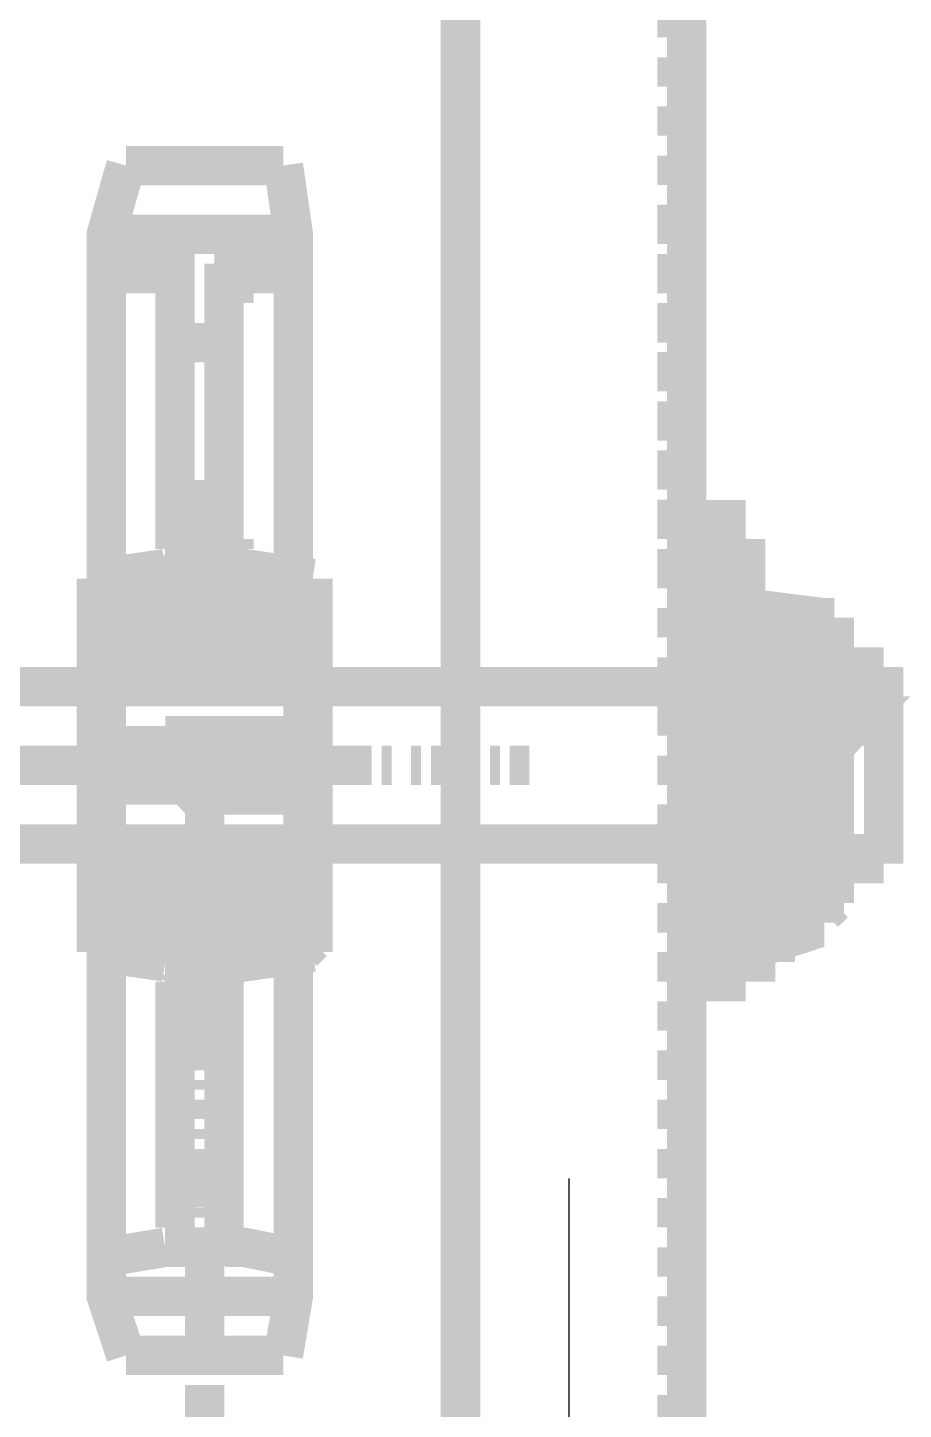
# Model space of a CAD drawing. Extents: x 0.4 to 11.4, y 0.4 to 16.2.
# Drawn here: x 3.2595 to 3.4078, y 8.767 to 9.0011 of the extents above; entities that cross this region are included whole.
import ezdxf

# ---------------------------------------------------------------- set-up
doc = ezdxf.new("R2010")
doc.units = 0
doc.header["$MEASUREMENT"] = 0

msp = doc.modelspace()

# ---------------------------------------------------------------- linework, layer by layer
at = {"color": 0, "const_width": 0.00667}
for points in [[(3.33279, 8.70942), (3.33279, 10.3578)], [(3.3711, 8.70443), (3.3711, 10.3578)], [(3.36947, 8.99946), (3.36947, 9.00444)], [(3.36947, 8.9911), (3.36947, 8.9961)], [(3.36947, 8.98281), (3.36947, 8.98779)], [(3.36947, 8.97444), (3.36947, 8.97944)], [(3.27279, 8.9661), (3.2761, 8.97775), (3.27279, 8.9661), (3.27279, 8.90776)], [(3.30279, 8.97775), (3.2761, 8.97775)], [(3.30279, 8.97775), (3.2761, 8.97775)], [(3.30279, 8.97775), (3.30447, 8.9661)], [(3.30279, 8.97775), (3.30447, 8.9661), (3.30447, 8.90776), (3.30447, 8.9661)], [(3.36947, 8.96446), (3.36947, 8.97114)], [(3.30447, 8.9661), (3.27279, 8.9661)], [(3.30447, 8.9661), (3.27279, 8.9661)], [(3.30447, 8.9661), (3.30447, 8.90776)], [(3.36947, 8.95611), (3.36947, 8.96278)], [(3.27279, 8.95942), (3.28276, 8.95942)], [(3.27279, 8.95942), (3.28276, 8.95942)], [(3.28276, 8.95942), (3.28444, 8.95942), (3.28444, 8.95779), (3.28444, 8.95611)], [(3.28276, 8.95942), (3.28444, 8.95942), (3.28444, 8.95779), (3.28444, 8.95611)], [(3.30447, 8.95942), (3.29611, 8.95942), (3.29443, 8.95942), (3.29443, 8.95779), (3.29275, 8.95779), (3.29275, 8.95611)], [(3.30447, 8.95942), (3.29611, 8.95942), (3.29443, 8.95942), (3.29443, 8.95779), (3.29275, 8.95779), (3.29275, 8.95611)], [(3.28444, 8.95611), (3.28444, 8.91276)], [(3.28444, 8.95611), (3.28444, 8.91276)], [(3.29275, 8.91276), (3.29275, 8.95611)], [(3.29275, 8.91276), (3.29275, 8.95611)], [(3.36947, 8.94775), (3.36947, 8.95443)], [(3.29275, 8.94943), (3.29275, 8.94775), (3.29113, 8.94775), (3.28944, 8.94775), (3.28776, 8.94775), (3.28614, 8.94775), (3.28444, 8.94943)], [(3.29275, 8.94943), (3.29275, 8.94775), (3.29113, 8.94775), (3.28944, 8.94775), (3.28776, 8.94775), (3.28614, 8.94775), (3.28444, 8.94943)], [(3.36947, 8.93946), (3.36947, 8.94612)], [(3.36947, 8.9311), (3.36947, 8.93778)], [(3.36947, 8.92279), (3.36947, 8.92947)], [(3.29275, 8.91943), (3.29275, 8.92111), (3.29113, 8.92111), (3.28944, 8.92111), (3.28776, 8.92111), (3.28614, 8.92111), (3.28444, 8.91943)], [(3.29275, 8.91943), (3.29275, 8.92111), (3.29113, 8.92111), (3.28944, 8.92111), (3.28776, 8.92111), (3.28614, 8.92111), (3.28444, 8.91943)], [(3.28776, 8.92111), (3.28444, 8.91943)], [(3.29113, 8.92111), (3.28444, 8.91444)], [(3.36947, 8.91444), (3.36947, 8.92111)], [(3.29275, 8.91775), (3.27111, 8.89442)], [(3.37776, 8.91276), (3.37776, 8.91775), (3.37278, 8.91775), (3.37278, 8.91276)], [(3.37944, 8.83946), (3.37278, 8.83946), (3.37278, 8.91444), (3.37944, 8.91444)], [(3.37944, 8.91444), (3.38112, 8.91444)], [(3.37944, 8.91444), (3.37944, 8.83946)], [(3.38112, 8.83946), (3.38112, 8.91444)], [(3.29275, 8.91276), (3.27111, 8.89111)], [(3.28276, 8.90944), (3.28444, 8.90944), (3.28444, 8.91114), (3.28444, 8.91276)], [(3.28276, 8.90944), (3.28444, 8.90944), (3.28444, 8.91114), (3.28444, 8.91276)], [(3.29275, 8.91276), (3.29275, 8.91114), (3.29443, 8.91114), (3.29443, 8.90944), (3.29611, 8.90944), (3.30778, 8.90776)], [(3.29275, 8.91276), (3.29275, 8.91114), (3.29443, 8.91114), (3.29443, 8.90944), (3.29611, 8.90944), (3.30778, 8.90776), (3.29611, 8.90944)], [(3.36947, 8.90608), (3.36947, 8.91276)], [(3.37278, 8.91276), (3.37776, 8.91276)], [(3.37278, 8.91114), (3.38112, 8.91114)], [(3.27111, 8.90776), (3.28276, 8.90944), (3.27279, 8.90776)], [(3.27946, 8.90944), (3.27111, 8.89947)], [(3.29443, 8.90944), (3.2761, 8.89111)], [(3.29943, 8.90944), (3.28108, 8.89111)], [(3.30279, 8.90944), (3.28614, 8.89111)], [(3.37278, 8.90944), (3.37446, 8.90944)], [(3.37446, 8.90278), (3.37446, 8.90944)], [(3.27111, 8.89779), (3.27111, 8.90776)], [(3.27447, 8.90776), (3.27111, 8.90446)], [(3.30778, 8.90776), (3.29113, 8.89111)], [(3.30778, 8.89779), (3.30778, 8.90776)], [(3.30778, 8.89779), (3.30778, 8.90776)], [(3.37278, 8.84446), (3.37278, 8.90776)], [(3.37278, 8.84446), (3.37776, 8.84446), (3.37776, 8.90776), (3.37278, 8.90776)], [(3.3711, 8.90608), (3.37278, 8.90608)], [(3.37446, 8.90608), (3.37608, 8.90608)], [(3.37446, 8.90608), (3.37608, 8.90608), (3.37776, 8.90608), (3.37944, 8.90608), (3.38112, 8.90608), (3.38444, 8.90608)], [(3.37608, 8.90608), (3.37608, 8.89947)], [(3.37944, 8.90608), (3.38112, 8.90608)], [(3.30778, 8.90278), (3.29443, 8.89111)], [(3.36947, 8.89779), (3.36947, 8.90278)], [(3.38112, 8.90278), (3.37944, 8.90278)], [(3.38112, 8.90278), (3.39442, 8.9011)], [(3.30778, 8.89947), (3.29943, 8.89111)], [(3.38112, 8.9011), (3.37278, 8.9011)], [(3.37446, 8.89442), (3.37446, 8.9011)], [(3.37608, 8.9011), (3.38112, 8.89947), (3.38612, 8.9011)], [(3.38112, 8.9011), (3.37944, 8.9011)], [(3.38112, 8.89947), (3.38276, 8.89947)], [(3.38112, 8.89947), (3.38112, 8.89442)], [(3.38276, 8.89947), (3.38612, 8.9011)], [(3.38276, 8.89947), (3.38276, 8.89442)], [(3.38781, 8.89947), (3.38781, 8.89779), (3.38781, 8.89611), (3.38781, 8.89442), (3.38781, 8.89279)], [(3.38943, 8.9011), (3.39279, 8.89947)], [(3.38943, 8.9011), (3.39279, 8.89947)], [(3.39279, 8.89947), (3.39442, 8.89947), (3.39442, 8.9011)], [(3.39279, 8.89279), (3.39279, 8.89947)], [(3.39279, 8.89947), (3.39279, 8.89442)], [(3.39279, 8.89947), (3.39279, 8.89442)], [(3.39442, 8.9011), (3.39611, 8.9011)], [(3.39442, 8.9011), (3.39442, 8.89779)], [(3.39442, 8.9011), (3.39611, 8.9011)], [(3.39442, 8.9011), (3.39442, 8.85113)], [(3.39442, 8.89947), (3.39442, 8.89279)], [(3.39611, 8.9011), (3.39611, 8.85275)], [(3.27111, 8.84446), (3.27111, 8.85612), (3.27111, 8.89779)], [(3.30778, 8.84446), (3.30778, 8.85612), (3.30778, 8.89779)], [(3.38612, 8.89279), (3.38444, 8.89279), (3.38444, 8.89442), (3.38444, 8.89611), (3.38444, 8.89779), (3.38612, 8.89779)], [(3.38444, 8.89611), (3.38444, 8.89779), (3.38612, 8.89779), (3.38781, 8.89779), (3.38943, 8.89779), (3.39111, 8.89779), (3.39111, 8.89611), (3.39279, 8.89611)], [(3.38781, 8.89779), (3.38943, 8.89779), (3.39111, 8.89779), (3.39111, 8.89611), (3.39111, 8.89442)], [(3.37608, 8.89611), (3.37608, 8.89111)], [(3.38112, 8.89611), (3.38276, 8.89611)], [(3.38276, 8.89611), (3.38444, 8.89611)], [(3.38276, 8.89611), (3.38276, 8.89111)], [(3.38276, 8.89611), (3.38276, 8.89111)], [(3.38444, 8.89611), (3.38444, 8.89111)], [(3.39111, 8.89611), (3.39111, 8.89111)], [(3.39279, 8.89611), (3.39279, 8.89111)], [(3.39279, 8.89611), (3.39279, 8.89111)], [(3.30778, 8.89442), (3.30447, 8.89111)], [(3.36947, 8.88943), (3.36947, 8.89442)], [(3.37446, 8.88613), (3.37446, 8.89279)], [(3.37776, 8.89279), (3.37776, 8.89279), (3.38112, 8.89279)], [(3.37776, 8.89279), (3.37776, 8.88613)], [(3.37776, 8.89279), (3.37776, 8.88613)], [(3.38112, 8.89442), (3.38276, 8.89442)], [(3.38112, 8.88613), (3.38112, 8.89279)], [(3.38112, 8.89279), (3.38112, 8.88613)], [(3.38112, 8.89279), (3.38112, 8.88613)], [(3.38276, 8.89279), (3.38444, 8.89279), (3.38612, 8.89279), (3.38781, 8.89111), (3.38943, 8.89279), (3.39111, 8.89279)], [(3.38276, 8.89279), (3.38276, 8.88613)], [(3.38612, 8.88943), (3.38444, 8.88943), (3.38444, 8.89111), (3.38444, 8.89279), (3.38444, 8.89442), (3.38612, 8.89442)], [(3.38444, 8.89442), (3.38612, 8.89442), (3.38781, 8.89442), (3.38943, 8.89442), (3.39111, 8.89442)], [(3.38444, 8.89279), (3.38444, 8.88613)], [(3.38781, 8.89442), (3.38943, 8.89442), (3.39111, 8.89279), (3.39111, 8.89111)], [(3.38781, 8.89442), (3.38781, 8.89279)], [(3.39111, 8.89442), (3.39111, 8.89279), (3.38943, 8.89279), (3.38781, 8.89111)], [(3.39111, 8.89279), (3.39279, 8.89279)], [(3.39111, 8.89279), (3.39111, 8.88613)], [(3.39279, 8.89279), (3.39611, 8.89279)], [(3.39279, 8.89279), (3.39279, 8.88613)], [(3.39279, 8.89279), (3.39279, 8.88613)], [(3.39442, 8.89442), (3.39442, 8.88943)], [(3.39611, 8.89279), (3.40446, 8.89279)], [(3.40446, 8.85943), (3.40446, 8.89279), (3.40446, 8.86111)], [(3.27279, 8.89111), (3.27111, 8.89111), (3.27111, 8.86279), (3.27279, 8.86279)], [(3.30778, 8.89111), (3.27111, 8.89111)], [(3.27279, 8.89111), (3.3061, 8.89111), (3.30778, 8.89111), (3.30778, 8.86279), (3.3061, 8.86279), (3.27279, 8.86279)], [(3.27279, 8.89111), (3.27279, 8.86279)], [(3.3061, 8.89111), (3.3061, 8.86279)], [(3.37776, 8.88943), (3.37776, 8.89111)], [(3.38112, 8.89111), (3.37944, 8.89111)], [(3.38444, 8.89111), (3.38612, 8.89111), (3.38781, 8.89111), (3.38943, 8.89111), (3.39111, 8.89111)], [(3.39111, 8.89111), (3.39111, 8.88943), (3.38943, 8.88943), (3.38943, 8.88781), (3.38781, 8.88781)], [(3.38781, 8.89111), (3.38781, 8.88943)], [(3.40446, 8.89111), (3.40446, 8.88943)], [(3.38276, 8.88943), (3.19613, 8.88943)], [(3.37608, 8.88781), (3.37608, 8.88276)], [(3.37776, 8.88943), (3.37776, 8.88613)], [(3.38276, 8.88781), (3.38276, 8.88276)], [(3.38276, 8.88781), (3.38276, 8.88276)], [(3.38444, 8.88781), (3.38444, 8.88276)], [(3.39111, 8.88781), (3.39111, 8.88276)], [(3.39279, 8.88276), (3.39279, 8.88943)], [(3.39279, 8.88781), (3.39279, 8.88276)], [(3.39279, 8.88781), (3.39279, 8.88276)], [(3.39442, 8.88943), (3.39442, 8.88276)], [(3.40446, 8.88943), (3.40446, 8.88613)], [(3.36947, 8.88112), (3.36947, 8.88613)], [(3.38781, 8.88613), (3.38943, 8.88613), (3.38943, 8.88444), (3.39111, 8.88444), (3.39111, 8.88276)], [(3.38781, 8.88613), (3.38781, 8.88444)], [(3.39442, 8.88613), (3.39442, 8.88276)], [(3.39947, 8.88276), (3.39947, 8.88444), (3.39947, 8.88444), (3.39947, 8.88613)], [(3.4011, 8.88444), (3.4011, 8.88613)], [(3.37446, 8.87776), (3.37446, 8.88444)], [(3.37776, 8.88444), (3.37776, 8.87776)], [(3.37776, 8.88444), (3.37776, 8.87776)], [(3.37776, 8.88444), (3.37776, 8.87776)], [(3.38112, 8.87776), (3.38112, 8.88444)], [(3.38112, 8.88444), (3.38112, 8.87776)], [(3.38112, 8.88444), (3.38112, 8.87776)], [(3.38276, 8.88444), (3.38276, 8.87776)], [(3.38612, 8.87944), (3.38444, 8.88112), (3.38444, 8.88276), (3.38444, 8.88444), (3.38612, 8.88444)], [(3.38444, 8.88444), (3.38444, 8.87776)], [(3.39111, 8.88444), (3.39111, 8.87776)], [(3.39279, 8.88444), (3.39279, 8.87776)], [(3.39279, 8.88444), (3.39279, 8.87776)], [(3.40446, 8.88444), (3.40446, 8.87776)], [(3.29779, 8.8711), (3.28944, 8.8711), (3.28776, 8.8711), (3.28614, 8.87278), (3.28444, 8.87446), (3.28444, 8.87608), (3.28444, 8.87776), (3.28444, 8.87944), (3.28614, 8.87944), (3.28614, 8.88112), (3.28776, 8.88112), (3.28944, 8.88112), (3.29779, 8.88112)], [(3.29779, 8.8711), (3.29943, 8.8711), (3.29943, 8.87278), (3.30111, 8.87278), (3.30111, 8.87446), (3.30279, 8.87446), (3.30279, 8.87608), (3.30279, 8.87776), (3.30111, 8.87944), (3.30111, 8.88112), (3.29943, 8.88112), (3.29779, 8.88112)], [(3.38444, 8.88276), (3.38612, 8.88276), (3.38781, 8.88276), (3.38943, 8.88276), (3.39111, 8.88276)], [(3.38781, 8.87776), (3.38781, 8.88276), (3.39611, 8.88276)], [(3.39111, 8.88276), (3.39111, 8.88112), (3.38943, 8.87944), (3.38781, 8.87944)], [(3.38781, 8.88276), (3.38781, 8.88112)], [(3.27111, 8.87944), (3.30778, 8.87944)], [(3.37608, 8.87944), (3.37608, 8.87446)], [(3.38276, 8.87944), (3.38276, 8.87446)], [(3.38276, 8.87944), (3.38276, 8.87446)], [(3.38444, 8.87944), (3.38444, 8.87446)], [(3.39111, 8.87944), (3.39111, 8.87446)], [(3.39279, 8.87944), (3.39279, 8.87446)], [(3.39279, 8.87944), (3.39279, 8.87446)], [(3.25776, 8.87608), (3.25944, 8.87608), (3.26112, 8.87608), (3.26281, 8.87608), (3.26443, 8.87608), (3.26611, 8.87608)], [(3.27111, 8.87608), (3.26779, 8.87608), (3.26611, 8.87608), (3.26281, 8.87608)], [(3.26779, 8.87608), (3.26942, 8.87608)], [(3.27447, 8.87608), (3.27279, 8.87608)], [(3.28444, 8.87608), (3.28108, 8.87608), (3.27946, 8.87608), (3.2761, 8.87608)], [(3.28776, 8.87608), (3.28614, 8.87608)], [(3.29779, 8.87608), (3.29443, 8.87608), (3.29275, 8.87608), (3.28944, 8.87608)], [(3.28944, 8.87446), (3.28944, 8.87608)], [(3.30111, 8.87608), (3.29943, 8.87608)], [(3.30946, 8.87608), (3.30778, 8.87608), (3.3061, 8.87608), (3.30279, 8.87608)], [(3.31776, 8.87608), (3.31614, 8.87608), (3.31446, 8.87608), (3.31278, 8.87608), (3.31108, 8.87608), (3.30778, 8.87608)], [(3.31446, 8.87608), (3.31108, 8.87608)], [(3.32113, 8.87608), (3.31944, 8.87608)], [(3.32611, 8.87608), (3.32443, 8.87608)], [(3.3361, 8.87608), (3.33442, 8.87608), (3.33279, 8.87608), (3.33111, 8.87608), (3.32943, 8.87608), (3.32781, 8.87608)], [(3.33946, 8.87608), (3.33778, 8.87608)], [(3.34446, 8.87608), (3.34278, 8.87608), (3.3411, 8.87608)], [(3.36947, 8.87278), (3.36947, 8.87776)], [(3.37446, 8.86947), (3.37446, 8.87446)], [(3.37776, 8.87446), (3.37776, 8.86947)], [(3.37776, 8.87446), (3.37776, 8.86947)], [(3.37776, 8.87446), (3.37776, 8.86947)], [(3.38112, 8.86947), (3.38112, 8.87446)], [(3.38112, 8.87446), (3.38112, 8.86947)], [(3.38112, 8.87446), (3.38112, 8.86947)], [(3.38276, 8.87446), (3.38276, 8.86947)], [(3.38444, 8.87446), (3.38444, 8.86947)], [(3.38781, 8.86947), (3.38781, 8.87446)], [(3.38781, 8.87446), (3.38943, 8.87446), (3.38943, 8.87278), (3.39111, 8.87278), (3.39111, 8.8711)], [(3.38781, 8.87446), (3.38781, 8.87278), (3.38781, 8.8711), (3.38781, 8.86947)], [(3.39111, 8.87446), (3.39111, 8.86947)], [(3.39279, 8.87446), (3.39279, 8.86947)], [(3.39279, 8.87446), (3.39279, 8.86947)], [(3.40446, 8.87446), (3.40446, 8.86947)], [(3.27111, 8.87278), (3.30778, 8.87278)], [(3.28944, 8.86442), (3.28944, 8.86778), (3.28944, 8.86947), (3.28944, 8.87278)], [(3.38612, 8.86778), (3.38444, 8.86947), (3.38444, 8.8711), (3.38444, 8.87278), (3.38612, 8.87278)], [(3.36947, 8.86442), (3.36947, 8.86947)], [(3.37608, 8.8711), (3.37608, 8.8661)], [(3.38276, 8.8711), (3.38276, 8.8661)], [(3.38276, 8.8711), (3.38276, 8.8661)], [(3.38444, 8.8711), (3.38612, 8.8711), (3.38781, 8.8711), (3.38943, 8.8711), (3.39111, 8.8711)], [(3.38444, 8.8711), (3.38444, 8.8661)], [(3.39111, 8.8711), (3.39111, 8.86947), (3.38943, 8.86778), (3.38781, 8.86778)], [(3.38781, 8.86947), (3.39611, 8.86947)], [(3.39111, 8.8711), (3.39111, 8.8661)], [(3.39279, 8.8711), (3.39279, 8.8661)], [(3.39279, 8.8711), (3.39279, 8.8661)], [(3.39279, 8.86279), (3.39279, 8.86947)], [(3.39442, 8.86947), (3.39442, 8.86279)], [(3.39442, 8.86947), (3.39442, 8.86778)], [(3.37446, 8.86111), (3.37446, 8.8661)], [(3.37776, 8.8661), (3.37776, 8.85943)], [(3.37776, 8.8661), (3.37776, 8.86111)], [(3.37776, 8.8661), (3.37776, 8.86279)], [(3.38112, 8.86111), (3.38112, 8.8661)], [(3.38112, 8.8661), (3.38112, 8.86111)], [(3.38112, 8.8661), (3.38112, 8.86111)], [(3.38276, 8.8661), (3.38276, 8.86111)], [(3.38444, 8.8661), (3.38444, 8.85943)], [(3.38612, 8.85943), (3.38444, 8.85943), (3.38444, 8.86111), (3.38444, 8.86279), (3.38444, 8.86442), (3.38612, 8.86442)], [(3.38781, 8.86442), (3.38943, 8.86442), (3.39111, 8.86279), (3.39111, 8.86111)], [(3.38781, 8.86442), (3.38781, 8.86279)], [(3.39111, 8.8661), (3.39111, 8.85943)], [(3.39279, 8.8661), (3.39279, 8.86111)], [(3.39279, 8.8661), (3.39279, 8.86111)], [(3.39442, 8.86442), (3.39442, 8.85943)], [(3.40446, 8.8661), (3.40446, 8.86279)], [(3.38276, 8.86279), (3.19613, 8.86279)], [(3.27111, 8.86279), (3.30778, 8.86279)], [(3.27111, 8.86279), (3.27111, 8.86111)], [(3.2761, 8.86279), (3.27111, 8.85612)], [(3.28108, 8.86279), (3.27111, 8.85275)], [(3.28444, 8.86279), (3.27111, 8.84776)], [(3.28944, 8.86279), (3.27279, 8.84446)], [(3.29443, 8.86279), (3.27778, 8.84446)], [(3.29943, 8.86279), (3.28108, 8.84446)], [(3.30447, 8.86279), (3.28444, 8.84278)], [(3.28944, 8.86111), (3.28944, 8.86279)], [(3.37608, 8.86279), (3.37608, 8.85781)], [(3.38112, 8.86279), (3.37944, 8.86279)], [(3.38276, 8.86279), (3.38276, 8.85612)], [(3.38276, 8.86279), (3.38276, 8.85612)], [(3.38444, 8.86279), (3.38444, 8.85612)], [(3.39111, 8.86279), (3.39111, 8.85612)], [(3.39279, 8.86279), (3.39279, 8.85612)], [(3.39279, 8.86279), (3.39279, 8.85612)], [(3.30778, 8.86111), (3.28444, 8.83778)], [(3.36947, 8.85612), (3.36947, 8.86111)], [(3.37776, 8.85943), (3.37776, 8.86111)], [(3.38444, 8.86111), (3.38612, 8.86111), (3.38781, 8.86111), (3.38943, 8.86111), (3.39111, 8.86111)], [(3.38612, 8.85612), (3.38444, 8.85612), (3.38444, 8.85781), (3.38444, 8.85943), (3.38612, 8.86111)], [(3.38444, 8.85943), (3.38612, 8.86111), (3.38781, 8.86111), (3.38943, 8.86111), (3.39111, 8.85943), (3.39279, 8.85943)], [(3.39111, 8.86111), (3.39111, 8.85943), (3.38943, 8.85943), (3.38943, 8.85781), (3.38781, 8.85781)], [(3.38781, 8.86111), (3.38781, 8.85943), (3.38781, 8.85781)], [(3.38781, 8.86111), (3.38943, 8.86111), (3.39111, 8.85943), (3.39111, 8.85781)], [(3.38781, 8.86111), (3.38781, 8.85943), (3.38781, 8.85781)], [(3.39279, 8.85275), (3.39279, 8.86111)], [(3.39442, 8.86111), (3.39442, 8.85275)], [(3.40278, 8.85943), (3.40278, 8.85943), (3.40278, 8.85943), (3.40278, 8.85943), (3.40278, 8.85943), (3.40278, 8.85943), (3.40278, 8.85943), (3.40278, 8.85943), (3.40278, 8.85943), (3.40278, 8.85943), (3.40278, 8.85943), (3.40278, 8.85943), (3.40278, 8.85943), (3.40278, 8.85943), (3.40278, 8.85943), (3.40278, 8.85943), (3.40278, 8.85943), (3.40278, 8.85943), (3.40278, 8.85943), (3.40278, 8.85943), (3.40278, 8.85943), (3.40278, 8.85943), (3.40278, 8.85943), (3.40278, 8.85943), (3.40278, 8.85943), (3.40278, 8.85943), (3.40278, 8.85943), (3.40278, 8.85943), (3.40278, 8.85943), (3.40278, 8.85943), (3.40278, 8.85943), (3.40278, 8.85943), (3.40278, 8.85943), (3.40278, 8.85943), (3.40278, 8.85943), (3.4011, 8.85943), (3.4011, 8.85943), (3.4011, 8.85943), (3.4011, 8.85943), (3.4011, 8.85943), (3.4011, 8.85943), (3.4011, 8.85943), (3.4011, 8.85943), (3.4011, 8.85943), (3.4011, 8.85943), (3.4011, 8.85943), (3.4011, 8.85943), (3.4011, 8.85943), (3.4011, 8.85943), (3.4011, 8.86111), (3.4011, 8.86111), (3.4011, 8.86111), (3.4011, 8.86111), (3.4011, 8.86111), (3.4011, 8.86111), (3.4011, 8.86111), (3.4011, 8.86111), (3.4011, 8.86111), (3.4011, 8.86111), (3.4011, 8.86111), (3.4011, 8.86111), (3.4011, 8.86111), (3.4011, 8.86111), (3.39947, 8.86111), (3.39947, 8.86111), (3.39947, 8.86111), (3.39947, 8.86111), (3.39947, 8.86111), (3.39947, 8.86111), (3.39947, 8.86111), (3.39947, 8.86111), (3.39947, 8.86111), (3.39947, 8.86111), (3.39947, 8.86111), (3.39947, 8.86111), (3.39947, 8.86111), (3.39947, 8.86111), (3.39947, 8.86111), (3.39947, 8.86111), (3.39947, 8.86111), (3.39947, 8.86111), (3.39947, 8.86111), (3.39947, 8.85943), (3.39947, 8.85943), (3.39947, 8.85943), (3.39947, 8.85943), (3.39947, 8.85943), (3.39947, 8.85943), (3.39947, 8.85943), (3.39947, 8.85943), (3.39947, 8.85943), (3.39779, 8.85943), (3.39779, 8.85943), (3.39779, 8.85943), (3.39779, 8.85943), (3.39779, 8.85943), (3.39779, 8.85943), (3.39779, 8.85943), (3.39779, 8.85943), (3.39779, 8.85943), (3.39779, 8.85943), (3.39779, 8.85943), (3.39779, 8.85943), (3.39779, 8.85943), (3.39779, 8.85943), (3.39779, 8.85943), (3.39779, 8.85943), (3.39779, 8.85943), (3.39779, 8.85943), (3.39779, 8.85943), (3.39779, 8.85943), (3.39779, 8.85943), (3.39779, 8.85943), (3.39779, 8.85943), (3.39779, 8.85943), (3.39779, 8.85943), (3.39779, 8.85943), (3.39779, 8.85943), (3.39779, 8.85943), (3.39779, 8.85943), (3.39779, 8.85943), (3.39779, 8.85943), (3.39779, 8.85943), (3.39779, 8.85943), (3.39779, 8.85943), (3.39779, 8.85943), (3.39779, 8.85943), (3.39779, 8.85943), (3.39779, 8.85943), (3.39779, 8.85943), (3.39779, 8.85943)], [(3.39947, 8.86111), (3.39947, 8.85943)], [(3.39947, 8.86111), (3.39947, 8.86111), (3.39947, 8.86111), (3.39947, 8.86111), (3.39947, 8.86111), (3.4011, 8.86111), (3.4011, 8.86111), (3.4011, 8.86111), (3.4011, 8.86111), (3.4011, 8.86111), (3.4011, 8.86111), (3.4011, 8.86111), (3.4011, 8.86111), (3.4011, 8.86111), (3.4011, 8.86111), (3.4011, 8.86111), (3.4011, 8.86111), (3.4011, 8.86111), (3.4011, 8.86111), (3.4011, 8.86111), (3.4011, 8.86111), (3.4011, 8.86111), (3.4011, 8.86111), (3.4011, 8.86111), (3.4011, 8.86111), (3.4011, 8.86111), (3.4011, 8.86111), (3.4011, 8.86111), (3.4011, 8.86111), (3.4011, 8.86111), (3.4011, 8.86111), (3.4011, 8.86111), (3.4011, 8.86111), (3.4011, 8.86111), (3.4011, 8.86111), (3.4011, 8.86111), (3.4011, 8.85943), (3.4011, 8.85943), (3.4011, 8.85943), (3.4011, 8.85943), (3.4011, 8.85943), (3.4011, 8.85943), (3.4011, 8.85943), (3.4011, 8.85943), (3.4011, 8.85943), (3.4011, 8.85943), (3.4011, 8.85943), (3.4011, 8.85943), (3.4011, 8.85943), (3.4011, 8.85943), (3.4011, 8.85943), (3.4011, 8.85943), (3.4011, 8.85943), (3.4011, 8.85943), (3.4011, 8.85943), (3.4011, 8.85943), (3.4011, 8.85943), (3.4011, 8.85943), (3.4011, 8.85943), (3.4011, 8.85943), (3.4011, 8.85943), (3.4011, 8.85943), (3.40278, 8.85943), (3.40278, 8.85943), (3.40278, 8.85943), (3.40278, 8.85943), (3.40278, 8.85943), (3.40278, 8.85943), (3.40278, 8.85943), (3.40278, 8.85943), (3.40278, 8.85943), (3.40278, 8.85943), (3.40278, 8.85943), (3.40278, 8.85943), (3.40278, 8.85943), (3.40278, 8.85943), (3.40278, 8.85943), (3.40278, 8.85943), (3.40278, 8.85943), (3.40278, 8.85943), (3.40278, 8.85943), (3.40278, 8.85943), (3.40278, 8.85943), (3.40278, 8.85943), (3.40278, 8.85943), (3.40278, 8.85943), (3.40278, 8.85943), (3.40278, 8.85943), (3.40278, 8.85943), (3.40278, 8.85943), (3.40278, 8.85943), (3.40278, 8.85943), (3.40278, 8.85943), (3.40278, 8.85943), (3.40278, 8.85943), (3.40278, 8.85943), (3.40278, 8.85943), (3.40278, 8.85943), (3.40278, 8.85943), (3.40278, 8.85943), (3.40278, 8.85943), (3.40278, 8.85943), (3.40278, 8.85943), (3.40278, 8.85943), (3.40278, 8.85943), (3.40278, 8.85943), (3.40278, 8.85943), (3.40278, 8.85943), (3.40278, 8.85943), (3.40278, 8.85943), (3.40278, 8.85943), (3.40278, 8.85943), (3.40278, 8.85943), (3.40278, 8.85943), (3.40278, 8.85943), (3.40278, 8.85943), (3.40278, 8.85943), (3.40278, 8.85943), (3.40278, 8.85943), (3.40278, 8.85943), (3.40278, 8.85943), (3.40278, 8.85943), (3.40278, 8.85943), (3.40278, 8.85943), (3.40278, 8.85943), (3.40278, 8.85943), (3.40278, 8.85943), (3.40278, 8.85943), (3.40278, 8.85943), (3.40278, 8.85943), (3.40278, 8.85943)], [(3.40446, 8.86111), (3.40446, 8.85943)], [(3.28944, 8.85113), (3.28944, 8.85444), (3.28944, 8.85612), (3.28944, 8.85943)], [(3.37446, 8.85275), (3.37446, 8.85781)], [(3.38112, 8.85943), (3.37776, 8.85943)], [(3.38276, 8.85781), (3.38112, 8.85943)], [(3.38112, 8.85275), (3.38112, 8.85781)], [(3.38112, 8.85781), (3.38112, 8.85275)], [(3.38112, 8.85781), (3.38112, 8.85444)], [(3.38444, 8.85943), (3.38276, 8.85943)], [(3.38276, 8.85781), (3.38276, 8.85275)], [(3.38444, 8.85781), (3.38612, 8.85781), (3.38781, 8.85781), (3.38943, 8.85781), (3.39111, 8.85781)], [(3.39111, 8.85781), (3.39111, 8.85612), (3.38943, 8.85612), (3.38943, 8.85444), (3.38781, 8.85444)], [(3.39279, 8.85943), (3.39279, 8.85781)], [(3.39611, 8.85943), (3.39279, 8.85943)], [(3.39279, 8.85781), (3.39279, 8.85444)], [(3.39279, 8.85781), (3.39279, 8.85275)], [(3.39779, 8.85943), (3.39611, 8.85943)], [(3.40278, 8.85943), (3.39779, 8.85943)], [(3.4011, 8.85943), (3.39947, 8.85943)], [(3.39947, 8.85943), (3.39947, 8.85943), (3.4011, 8.85943)], [(3.40446, 8.85943), (3.40278, 8.85943)], [(3.30778, 8.85612), (3.29443, 8.84278)], [(3.38276, 8.85612), (3.38112, 8.85612)], [(3.39111, 8.85612), (3.38943, 8.85612), (3.38943, 8.85444), (3.38781, 8.85444), (3.38612, 8.85444), (3.38612, 8.85612), (3.38444, 8.85612), (3.38276, 8.85612)], [(3.38781, 8.85612), (3.38781, 8.85444)], [(3.39279, 8.85612), (3.39111, 8.85612)], [(3.39442, 8.85612), (3.39442, 8.85275)], [(3.36947, 8.84776), (3.36947, 8.85275)], [(3.37278, 8.85275), (3.38112, 8.85275)], [(3.37608, 8.85444), (3.37608, 8.84776)], [(3.38112, 8.85275), (3.37608, 8.85275)], [(3.38112, 8.85275), (3.37944, 8.85275)], [(3.38276, 8.85275), (3.38112, 8.85275), (3.38112, 8.85444)], [(3.38612, 8.85275), (3.38112, 8.85275)], [(3.38612, 8.85275), (3.38276, 8.85275)], [(3.39279, 8.85275), (3.38943, 8.85275)], [(3.39279, 8.85275), (3.38943, 8.85275)], [(3.39279, 8.85444), (3.39279, 8.85275)], [(3.39442, 8.85275), (3.39279, 8.85275)], [(3.39611, 8.85275), (3.39442, 8.85275)], [(3.39611, 8.85275), (3.39442, 8.85113)], [(3.30778, 8.85113), (3.30111, 8.84446)], [(3.38112, 8.85113), (3.37944, 8.85113)], [(3.38112, 8.85113), (3.39111, 8.85113), (3.39111, 8.84776), (3.38112, 8.84446)], [(3.39442, 8.85113), (3.39111, 8.85113)], [(3.28944, 8.84776), (3.28944, 8.84944)], [(3.37446, 8.84278), (3.37446, 8.84944)], [(3.28944, 8.83778), (3.28944, 8.8411), (3.28944, 8.84278), (3.28944, 8.84614)], [(3.30778, 8.84614), (3.3061, 8.84446)], [(3.3711, 8.84776), (3.37278, 8.84776)], [(3.37608, 8.84776), (3.37446, 8.84776)], [(3.37446, 8.84776), (3.37608, 8.84776), (3.37776, 8.84776), (3.37944, 8.84776), (3.38112, 8.84776), (3.38444, 8.84776)], [(3.38112, 8.84776), (3.37944, 8.84776)], [(3.38444, 8.84614), (3.38444, 8.84446), (3.38444, 8.84278), (3.38444, 8.84278), (3.38444, 8.84278)], [(3.38444, 8.84614), (3.38612, 8.84446)], [(3.27111, 8.84446), (3.28276, 8.84278)], [(3.27279, 8.78614), (3.2761, 8.7761), (3.27279, 8.78614), (3.27279, 8.84446)], [(3.27279, 8.84446), (3.28276, 8.84278)], [(3.29275, 8.79611), (3.29275, 8.8411), (3.29275, 8.84278), (3.29443, 8.84278), (3.29611, 8.84278), (3.30778, 8.84446)], [(3.29275, 8.79611), (3.29275, 8.8411), (3.29275, 8.84278), (3.29443, 8.84278), (3.29611, 8.84278), (3.30778, 8.84446)], [(3.30279, 8.7761), (3.30447, 8.78614), (3.30447, 8.84446)], [(3.30447, 8.78614), (3.30447, 8.84446)], [(3.36947, 8.83946), (3.36947, 8.84446)], [(3.38112, 8.84446), (3.37944, 8.84446)], [(3.38276, 8.84446), (3.38276, 8.84446), (3.38444, 8.84446), (3.38444, 8.84446), (3.38444, 8.84278)], [(3.38444, 8.84278), (3.38444, 8.84278), (3.38612, 8.84278), (3.38444, 8.84278), (3.38444, 8.84446), (3.38444, 8.84446), (3.38276, 8.84446), (3.38612, 8.84446)], [(3.38612, 8.84278), (3.38612, 8.84446), (3.38444, 8.84446), (3.38444, 8.84446)], [(3.28276, 8.84278), (3.28444, 8.84278), (3.28444, 8.8411)], [(3.28276, 8.84278), (3.28444, 8.84278), (3.28444, 8.8411)], [(3.28276, 8.79443), (3.28444, 8.79443), (3.28444, 8.79611), (3.28444, 8.8411)], [(3.28276, 8.79443), (3.28444, 8.79443), (3.28444, 8.79611), (3.28444, 8.8411)], [(3.29275, 8.8411), (3.28444, 8.83279)], [(3.37446, 8.84278), (3.37278, 8.84278)], [(3.38112, 8.84278), (3.37278, 8.84278)], [(3.38112, 8.8411), (3.37944, 8.8411)], [(3.38444, 8.84278), (3.38444, 8.84278), (3.38612, 8.84278), (3.38612, 8.84278)], [(3.38112, 8.83946), (3.37944, 8.83946)], [(3.29275, 8.8361), (3.28776, 8.83111)], [(3.28944, 8.83442), (3.28944, 8.8361)], [(3.36947, 8.83111), (3.36947, 8.8361)], [(3.29275, 8.83279), (3.29113, 8.83279), (3.29113, 8.83111), (3.28944, 8.83111), (3.28776, 8.83111), (3.28614, 8.83279), (3.28444, 8.83279)], [(3.29275, 8.83279), (3.29113, 8.83279), (3.29113, 8.83111), (3.28944, 8.83111), (3.28776, 8.83111), (3.28614, 8.83279), (3.28444, 8.83279)], [(3.28944, 8.82443), (3.28944, 8.82781), (3.28944, 8.82943), (3.28944, 8.83279)], [(3.36947, 8.82275), (3.36947, 8.82781)], [(3.28944, 8.82112), (3.28944, 8.82275)], [(3.28944, 8.81614), (3.28944, 8.81944)], [(3.36947, 8.81446), (3.36947, 8.81944)], [(3.28944, 8.81278), (3.28944, 8.81446)], [(3.28944, 8.80279), (3.28944, 8.8061), (3.28944, 8.80778), (3.28944, 8.81108)], [(3.36947, 8.8061), (3.36947, 8.81108)], [(3.29275, 8.80447), (3.29113, 8.8061), (3.28944, 8.8061), (3.28776, 8.8061), (3.28614, 8.8061), (3.28614, 8.80447), (3.28444, 8.80447)], [(3.29275, 8.80447), (3.29113, 8.8061), (3.28944, 8.8061), (3.28776, 8.8061), (3.28614, 8.8061), (3.28614, 8.80447), (3.28444, 8.80447)], [(3.28944, 8.79943), (3.28944, 8.80111)], [(3.36947, 8.79779), (3.36947, 8.80279)], [(3.28944, 8.78944), (3.28944, 8.79275), (3.28944, 8.79443), (3.28944, 8.79779)], [(3.27279, 8.79275), (3.28276, 8.79443)], [(3.27279, 8.79275), (3.28276, 8.79443)], [(3.30447, 8.79275), (3.29611, 8.79443), (3.29443, 8.79443), (3.29275, 8.79611)], [(3.30447, 8.79275), (3.29611, 8.79443), (3.29443, 8.79443), (3.29275, 8.79611)], [(3.36947, 8.78944), (3.36947, 8.79443)], [(3.28944, 8.78614), (3.28944, 8.78776)], [(3.30447, 8.78614), (3.27279, 8.78614)], [(3.30447, 8.78614), (3.27279, 8.78614)], [(3.30279, 8.7761), (3.30447, 8.78614)], [(3.36947, 8.78108), (3.36947, 8.78614)], [(3.28944, 8.7761), (3.28944, 8.77946), (3.28944, 8.78108), (3.28944, 8.78444)], [(3.36947, 8.77279), (3.36947, 8.77778)], [(3.2761, 8.7761), (3.30279, 8.7761)], [(3.28944, 8.77279), (3.28944, 8.77447)], [(3.28944, 8.76281), (3.28944, 8.76611), (3.28944, 8.76779), (3.28944, 8.77111)], [(3.36947, 8.76281), (3.36947, 8.76942)]]:
    msp.add_lwpolyline(points, dxfattribs=at)
at = {"color": 0}
for points, const_width in [([(3.38112, 8.89947), (3.38112, 8.89947)], 0.00667), ([(3.38112, 8.89442), (3.38112, 8.89947), (3.38112, 8.89442)], 0.00667), ([(3.39279, 8.89947), (3.39279, 8.89947)], 0.00667), ([(3.39279, 8.89611), (3.39279, 8.89611)], 0.00667), ([(3.39279, 8.89442), (3.39279, 8.89442)], 0.00667), ([(3.40446, 8.89279), (3.40446, 8.89279)], 0.00667), ([(3.38781, 8.89111), (3.38781, 8.89111)], 0.00667), ([(3.38781, 8.88781), (3.38781, 8.88781)], 0.00667), ([(3.4011, 8.88444), (3.39947, 8.88276), (3.39947, 8.88444), (3.4011, 8.88444)], 0.00667), ([(3.39947, 8.88781), (3.39947, 8.88781), (3.39947, 8.88781), (3.39947, 8.88781), (3.39947, 8.88781), (3.39947, 8.88781), (3.39947, 8.88781), (3.39947, 8.88781), (3.39947, 8.88781), (3.39947, 8.88781), (3.39947, 8.88781), (3.39947, 8.88781), (3.39947, 8.88781), (3.39947, 8.88781), (3.39947, 8.88781), (3.39947, 8.88781), (3.39947, 8.88781), (3.39947, 8.88781), (3.39947, 8.88781), (3.39947, 8.88781), (3.39947, 8.88781), (3.39947, 8.88781), (3.39947, 8.88781), (3.39947, 8.88781), (3.39947, 8.88781), (3.39947, 8.88781), (3.39947, 8.88781), (3.39947, 8.88781), (3.39947, 8.88781), (3.39947, 8.88781), (3.39947, 8.88781), (3.39947, 8.88781), (3.39947, 8.88613), (3.39947, 8.88613), (3.39947, 8.88613), (3.39947, 8.88613), (3.39947, 8.88613), (3.39947, 8.88613), (3.39947, 8.88613), (3.39947, 8.88613), (3.39947, 8.88613), (3.39947, 8.88613), (3.39947, 8.88613), (3.39947, 8.88613), (3.39947, 8.88613), (3.39947, 8.88613), (3.39947, 8.88613), (3.39947, 8.88613), (3.39947, 8.88613), (3.39947, 8.88613), (3.39947, 8.88613), (3.39779, 8.88613), (3.39779, 8.88613), (3.39779, 8.88613), (3.39779, 8.88613), (3.39779, 8.88613), (3.39779, 8.88613), (3.39779, 8.88613), (3.39779, 8.88613), (3.39779, 8.88613), (3.39779, 8.88613), (3.39779, 8.88613), (3.39779, 8.88613), (3.39779, 8.88613), (3.39779, 8.88613), (3.39779, 8.88613), (3.39779, 8.88613), (3.39779, 8.88613), (3.39779, 8.88613), (3.39779, 8.88613), (3.39779, 8.88613), (3.39779, 8.88613), (3.39779, 8.88613), (3.39779, 8.88613), (3.39779, 8.88613), (3.39779, 8.88613), (3.39779, 8.88613), (3.39779, 8.88613), (3.39779, 8.88613), (3.39779, 8.88613), (3.39779, 8.88613), (3.39779, 8.88613), (3.39779, 8.88613), (3.39779, 8.88613), (3.39779, 8.88613), (3.39779, 8.88613), (3.39779, 8.88613), (3.39779, 8.88613), (3.39779, 8.88613), (3.39779, 8.88613), (3.39779, 8.88613), (3.39779, 8.88613), (3.39779, 8.88613), (3.39779, 8.88613), (3.39779, 8.88613), (3.39779, 8.88613), (3.39779, 8.88613), (3.39779, 8.88613), (3.39779, 8.88613), (3.39779, 8.88613), (3.39779, 8.88613), (3.39779, 8.88613), (3.39779, 8.88613), (3.39779, 8.88613), (3.39779, 8.88613), (3.39779, 8.88613), (3.39779, 8.88613), (3.39779, 8.88613), (3.39779, 8.88613), (3.39779, 8.88613), (3.39779, 8.88613), (3.39779, 8.88613), (3.39779, 8.88613), (3.39779, 8.88613), (3.39779, 8.88613), (3.39779, 8.88613), (3.39779, 8.88613), (3.39779, 8.88444), (3.39779, 8.88444), (3.39779, 8.88444), (3.39779, 8.88444), (3.39779, 8.88444), (3.39779, 8.88444), (3.39779, 8.88444), (3.39779, 8.88444), (3.39779, 8.88444), (3.39779, 8.88444), (3.39779, 8.88444), (3.39779, 8.88444), (3.39779, 8.88444), (3.39779, 8.88444), (3.39779, 8.88444), (3.39779, 8.88444), (3.39779, 8.88444), (3.39779, 8.88444), (3.39779, 8.88444), (3.39779, 8.88444), (3.39779, 8.88444), (3.39779, 8.88444), (3.39779, 8.88444), (3.39779, 8.88444), (3.39779, 8.88444), (3.39779, 8.88444), (3.39779, 8.88444), (3.39779, 8.88444), (3.39779, 8.88444), (3.39779, 8.88444), (3.39779, 8.88444), (3.39779, 8.88444), (3.39779, 8.88444), (3.39779, 8.88444), (3.39779, 8.88444), (3.39779, 8.88444), (3.39779, 8.88444), (3.39779, 8.88444), (3.39779, 8.88276), (3.39779, 8.88276), (3.39779, 8.88276), (3.39779, 8.88276), (3.39779, 8.88276), (3.39779, 8.88276), (3.39779, 8.88276), (3.39779, 8.88276), (3.39779, 8.88276), (3.39779, 8.88276), (3.39779, 8.88276), (3.39779, 8.88276), (3.39779, 8.88276), (3.39779, 8.88276), (3.39779, 8.88276), (3.39947, 8.88276), (3.39947, 8.88276), (3.39947, 8.88276), (3.39947, 8.88276), (3.39947, 8.88276), (3.39947, 8.88276), (3.39947, 8.88276), (3.39947, 8.88276), (3.39947, 8.88276), (3.39947, 8.88276), (3.39947, 8.88276), (3.39947, 8.88276), (3.39947, 8.88276), (3.39947, 8.88276), (3.39947, 8.88276), (3.39947, 8.88276), (3.39947, 8.88276), (3.39947, 8.88276), (3.39947, 8.88276), (3.39947, 8.88276), (3.39947, 8.88276), (3.39947, 8.88276), (3.39947, 8.88276), (3.39947, 8.88276), (3.39947, 8.88276), (3.39947, 8.88276), (3.39947, 8.88276), (3.39947, 8.88276), (3.4011, 8.88276), (3.4011, 8.88276), (3.4011, 8.88276), (3.4011, 8.88276), (3.4011, 8.88276), (3.4011, 8.88276), (3.4011, 8.88276), (3.4011, 8.88276), (3.4011, 8.88276), (3.4011, 8.88276), (3.4011, 8.88276), (3.4011, 8.88276), (3.4011, 8.88276), (3.4011, 8.88276), (3.4011, 8.88276), (3.4011, 8.88276), (3.4011, 8.88276), (3.4011, 8.88276), (3.4011, 8.88276), (3.4011, 8.88276), (3.4011, 8.88276), (3.4011, 8.88276), (3.4011, 8.88276), (3.4011, 8.88276), (3.4011, 8.88276), (3.4011, 8.88276), (3.4011, 8.88276), (3.4011, 8.88276), (3.40278, 8.88276), (3.40278, 8.88276), (3.40278, 8.88276), (3.40278, 8.88276), (3.40278, 8.88276), (3.40278, 8.88276), (3.40278, 8.88276), (3.40278, 8.88276), (3.40278, 8.88276), (3.40278, 8.88276), (3.40278, 8.88444), (3.40278, 8.88444), (3.40278, 8.88444), (3.40278, 8.88444), (3.40278, 8.88444), (3.40278, 8.88444), (3.40278, 8.88444), (3.40278, 8.88444), (3.40278, 8.88444), (3.40278, 8.88444), (3.40278, 8.88444), (3.40278, 8.88444), (3.40278, 8.88444), (3.40278, 8.88444), (3.40278, 8.88444), (3.40278, 8.88444), (3.40278, 8.88444), (3.40278, 8.88444), (3.40278, 8.88444), (3.40278, 8.88444), (3.40278, 8.88444), (3.40278, 8.88444), (3.40278, 8.88444), (3.40278, 8.88444), (3.40278, 8.88444), (3.40278, 8.88444), (3.40278, 8.88444), (3.40278, 8.88444), (3.40278, 8.88444), (3.40278, 8.88444), (3.40278, 8.88444), (3.40278, 8.88444), (3.40278, 8.88444), (3.40278, 8.88444), (3.40278, 8.88444), (3.40278, 8.88444), (3.40278, 8.88444), (3.40278, 8.88444), (3.40278, 8.88613), (3.40278, 8.88613), (3.40278, 8.88613), (3.40278, 8.88613), (3.40278, 8.88613), (3.40278, 8.88613), (3.40278, 8.88613), (3.40278, 8.88613), (3.40278, 8.88613), (3.40278, 8.88613), (3.40278, 8.88613), (3.40278, 8.88613), (3.40278, 8.88613), (3.40278, 8.88613), (3.40278, 8.88613), (3.40278, 8.88613), (3.40278, 8.88613), (3.40278, 8.88613), (3.40278, 8.88613), (3.40278, 8.88613), (3.40278, 8.88613), (3.40278, 8.88613), (3.40278, 8.88613), (3.40278, 8.88613), (3.40278, 8.88613), (3.40278, 8.88613), (3.40278, 8.88613), (3.40278, 8.88613), (3.40278, 8.88613), (3.40278, 8.88613), (3.40278, 8.88613), (3.40278, 8.88613), (3.40278, 8.88613), (3.40278, 8.88613), (3.40278, 8.88613), (3.40278, 8.88613), (3.40278, 8.88613), (3.40278, 8.88613), (3.40278, 8.88613), (3.40278, 8.88613), (3.40278, 8.88613), (3.40278, 8.88613), (3.40278, 8.88613), (3.40278, 8.88613), (3.40278, 8.88613), (3.40278, 8.88613), (3.40278, 8.88613), (3.40278, 8.88613), (3.40278, 8.88613), (3.40278, 8.88613), (3.40278, 8.88613), (3.40278, 8.88613), (3.40278, 8.88613), (3.40278, 8.88613), (3.40278, 8.88613), (3.4011, 8.88613), (3.4011, 8.88613), (3.4011, 8.88613), (3.4011, 8.88613), (3.4011, 8.88613), (3.4011, 8.88613), (3.4011, 8.88613), (3.4011, 8.88613), (3.4011, 8.88613), (3.4011, 8.88613), (3.4011, 8.88613), (3.4011, 8.88613), (3.4011, 8.88613), (3.4011, 8.88613), (3.4011, 8.88613), (3.4011, 8.88613), (3.4011, 8.88613), (3.4011, 8.88613), (3.4011, 8.88613), (3.4011, 8.88613), (3.4011, 8.88613), (3.4011, 8.88613), (3.4011, 8.88613), (3.4011, 8.88613), (3.4011, 8.88613), (3.4011, 8.88613), (3.4011, 8.88613), (3.4011, 8.88613), (3.4011, 8.88613), (3.4011, 8.88613), (3.4011, 8.88781), (3.4011, 8.88781), (3.4011, 8.88781), (3.4011, 8.88781), (3.4011, 8.88781), (3.4011, 8.88781), (3.4011, 8.88781), (3.4011, 8.88781), (3.4011, 8.88781), (3.4011, 8.88781), (3.4011, 8.88781), (3.4011, 8.88781), (3.4011, 8.88781), (3.4011, 8.88781), (3.4011, 8.88781), (3.4011, 8.88781), (3.4011, 8.88781), (3.4011, 8.88781), (3.4011, 8.88781), (3.4011, 8.88781), (3.4011, 8.88781), (3.4011, 8.88781), (3.4011, 8.88781), (3.4011, 8.88781), (3.4011, 8.88781), (3.4011, 8.88781), (3.4011, 8.88781), (3.39947, 8.88781), (3.39947, 8.88781), (3.39947, 8.88781), (3.39947, 8.88781), (3.39947, 8.88781)], 0.00667), ([(3.40278, 8.88444), (3.40278, 8.88613), (3.40278, 8.88613), (3.40278, 8.88613), (3.40278, 8.88613), (3.4011, 8.88781), (3.4011, 8.88781), (3.4011, 8.88781), (3.39947, 8.88781), (3.39947, 8.88781), (3.39947, 8.88781), (3.39947, 8.88781), (3.39779, 8.88613), (3.39779, 8.88613), (3.39779, 8.88613), (3.39779, 8.88613), (3.39779, 8.88444), (3.39779, 8.88444), (3.39779, 8.88444), (3.39779, 8.88444), (3.39779, 8.88276), (3.39947, 8.88276), (3.39947, 8.88276), (3.39947, 8.88276), (3.39947, 8.88276), (3.4011, 8.88276), (3.4011, 8.88276), (3.4011, 8.88276), (3.40278, 8.88276), (3.40278, 8.88444), (3.40278, 8.88444), (3.40278, 8.88444), (3.40278, 8.88444)], 0.00667), ([(3.39947, 8.88613), (3.39947, 8.88613), (3.39947, 8.88613), (3.39947, 8.88613), (3.4011, 8.88613), (3.39947, 8.88613)], 0.00667), ([(3.39779, 8.88444), (3.39779, 8.88444)], 0.00667), ([(3.40278, 8.88444), (3.40278, 8.88444)], 0.00667), ([(3.38781, 8.87944), (3.38781, 8.87944)], 0.00667), ([(3.32275, 8.87608), (3.32275, 8.87608)], 0.00667), ([(3.38781, 8.86778), (3.38781, 8.86778)], 0.00667), ([(3.37776, 8.86279), (3.37776, 8.86279)], 0.00667), ([(3.39947, 8.86279), (3.39947, 8.86279)], 0.00667), ([(3.40446, 8.86279), (3.40446, 8.86279)], 0.00667), ([(3.39779, 8.85943), (3.39779, 8.85943)], 0.00667), ([(3.39947, 8.85943), (3.39947, 8.85943), (3.39947, 8.85943)], 0.00667), ([(3.4011, 8.85943), (3.4011, 8.85943)], 0.00667), ([(3.40278, 8.85943), (3.40278, 8.85943)], 0.00667), ([(3.39279, 8.85612), (3.39279, 8.85612)], 0.00667), ([(3.38112, 8.85275), (3.38112, 8.85275)], 0.00667), ([(3.39442, 8.85275), (3.39442, 8.85275)], 0.00667), ([(3.38276, 8.84614), (3.38276, 8.84614)], 0.00667), ([(3.38276, 8.84446), (3.38276, 8.84446)], 0.00667), ([(3.38444, 8.84278), (3.38444, 8.84278)], 0.01), ([(3.38444, 8.84446), (3.38444, 8.84446)], 0.00667), ([(3.38444, 8.84278), (3.38444, 8.84278), (3.38444, 8.84278)], 0.00667), ([(3.38444, 8.84278), (3.38444, 8.84278)], 0.00667), ([(3.38444, 8.84278), (3.38444, 8.84278), (3.38444, 8.84278)], 0.00667)]:
    msp.add_lwpolyline(points, close=True, dxfattribs=dict(at, const_width=const_width))
msp.add_lwpolyline([(3.35113, 8.8061), (3.35113, 7.9661)], dxfattribs=at)

doc.saveas('drawing.dxf')
